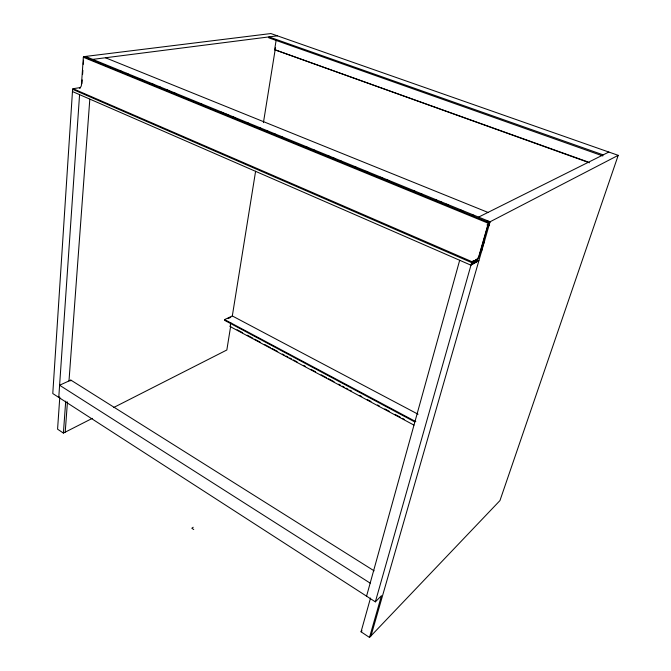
<?xml version="1.0" encoding="UTF-8"?>
<svg xmlns="http://www.w3.org/2000/svg" width="671" height="671" viewBox="0 0 671 671"><rect width="100%" height="100%" fill="white"/><g stroke="black" fill="none" stroke-linecap="round" stroke-linejoin="round"><path stroke-width="1.01" d="M85.519 56.716L83.816 56.641L83.347 57.261L81.409 85.225A2.29 1.644 -70.8 0 1 79.547 87.691L73.072 88.698L72.602 89.318L52.783 393.55L375.357 601.845L381.48 595.697L369.503 637.45L361.048 631.805L370.509 598.046M79.572 94.636L58.771 397.408L59.526 397.056M59.786 397.282L57.572 429.18L63.393 433.072L92.304 418.377M81.929 83.774L82.198 79.899M82.583 74.38L82.868 70.338M83.288 64.282L83.565 60.239M63.393 433.072L65.724 401.115M65.213 432.149L67.444 401.879M68.987 381.002L89.813 99.165M70.791 380.918L70.849 380.096L374.099 570.828M418.058 414.225L232.317 315.957L224.6 319.581L224.491 320.285L414.703 421.891M413.957 425.104L230.136 326.551L230.757 322.692M589.457 162.81L274.624 49.679L276.209 39.799M232.325 315.89L255.609 171.214M263.426 122.642L275.496 47.624M489.981 222.118L488.312 223.258L478.985 255.777A2.885 0.939 -65.8 0 1 476.989 259.056L471.696 262.621L375.357 601.845M366.559 596.167L459.685 260.273M472.577 264.265L472.761 263.628L471.478 264.366L472.023 262.436L476.494 259.87L475.94 261.782L474.171 263.342L471.294 262.093M476.075 262.244L477.123 259.509A2.885 0.939 -65.8 0 0 479.119 256.238L481.694 247.255L482.634 246.727L481.476 251.684M371.004 635.873L490.073 221.782L618.217 155.337L270.883 33.55L85.544 56.431L490.073 221.782M618.217 155.337L499.954 500.583L369.503 637.45M361.048 631.805L362.055 630.774M193.198 527.255L191.814 528.228L193.751 529.536M484.621 240.746L482.818 246.089L481.879 246.609L488.631 223.099L489.57 222.613L488.933 225.741L486.995 224.944M113.793 407.456L226.84 349.994L230.665 326.223L230.136 326.551M478.608 217.102L608.84 152.049M228.09 318.591L230.79 317.324M70.849 380.096L59.602 385.238L370.174 583.133M79.505 88.245L79.933 88.178A2.281 1.636 -70.8 0 0 80.386 88.035M274.624 49.679L587.83 161.896M92.757 59.383L277.391 35.831M603.179 154.884L268.979 36.905L268.828 37.853L602.818 155.949M105.464 57.756L487.976 212.413M93.277 59.811L95.223 60.608M119.472 70.522L121.409 71.319M126.257 73.298L128.203 74.095M140.809 79.245L142.747 80.042M152.451 84.009L154.389 84.806M159.237 86.785L161.174 87.582M166.995 89.956L168.941 90.753M173.789 92.732L175.727 93.529M199.975 103.443L201.912 104.24M221.313 112.166L223.258 112.963M226.169 114.154L228.106 114.942M232.954 116.93L234.892 117.719M247.507 122.877L249.444 123.674M259.14 127.641L261.086 128.429M265.934 130.417L267.872 131.206M273.693 133.588L275.63 134.376M280.486 136.364L282.424 137.152M306.672 147.075L308.61 147.863M313.466 149.851L315.404 150.639M328.01 155.798L329.956 156.595M332.858 157.777L334.804 158.574M339.652 160.554L341.589 161.35M354.204 166.509L356.142 167.297M365.838 171.264L367.783 172.061M380.39 177.211L382.327 178.008M387.184 179.987L389.121 180.784M413.37 190.698L415.307 191.495M420.155 193.474L422.101 194.271M434.707 199.43L436.645 200.218M439.555 201.409L441.501 202.206M446.349 204.185L448.287 204.982M460.893 210.132L462.839 210.929M472.535 214.896L474.472 215.685M487.087 220.843L489.025 221.64M83.816 56.641L488.815 222.436M83.347 57.261L488.312 223.258M476.116 259.4L478.909 260.6L470.967 265.196L72.46 91.541M473.063 260.541L475.94 261.782M73.072 88.698L472.208 261.799M472.434 261.866L474.355 262.705M72.602 89.318L471.696 262.621M224.6 319.581L415.835 421.648M237.115 329.763L242.659 332.732M247.272 335.206L252.816 338.176M254.661 339.165L260.197 342.135M264.819 344.609L270.354 347.578M272.2 348.568L277.744 351.537M282.357 354.011L284.202 355.001M286.056 355.991L287.901 356.972M289.746 357.962L291.591 358.951M293.437 359.941L297.136 361.921M303.594 365.385L305.439 366.374M310.983 369.344L315.596 371.818M321.141 374.787L326.676 377.756M328.522 378.746L334.066 381.715M338.679 384.189L340.524 385.179M342.378 386.169L344.223 387.159M346.068 388.148L347.913 389.138M349.759 390.128L351.604 391.118M359.916 395.563L361.761 396.553M367.305 399.522L370.996 401.501M377.463 404.965L379.308 405.955M384.844 408.924L389.465 411.398M395.001 414.368L400.545 417.337M402.39 418.327L404.236 419.316"/></g></svg>
